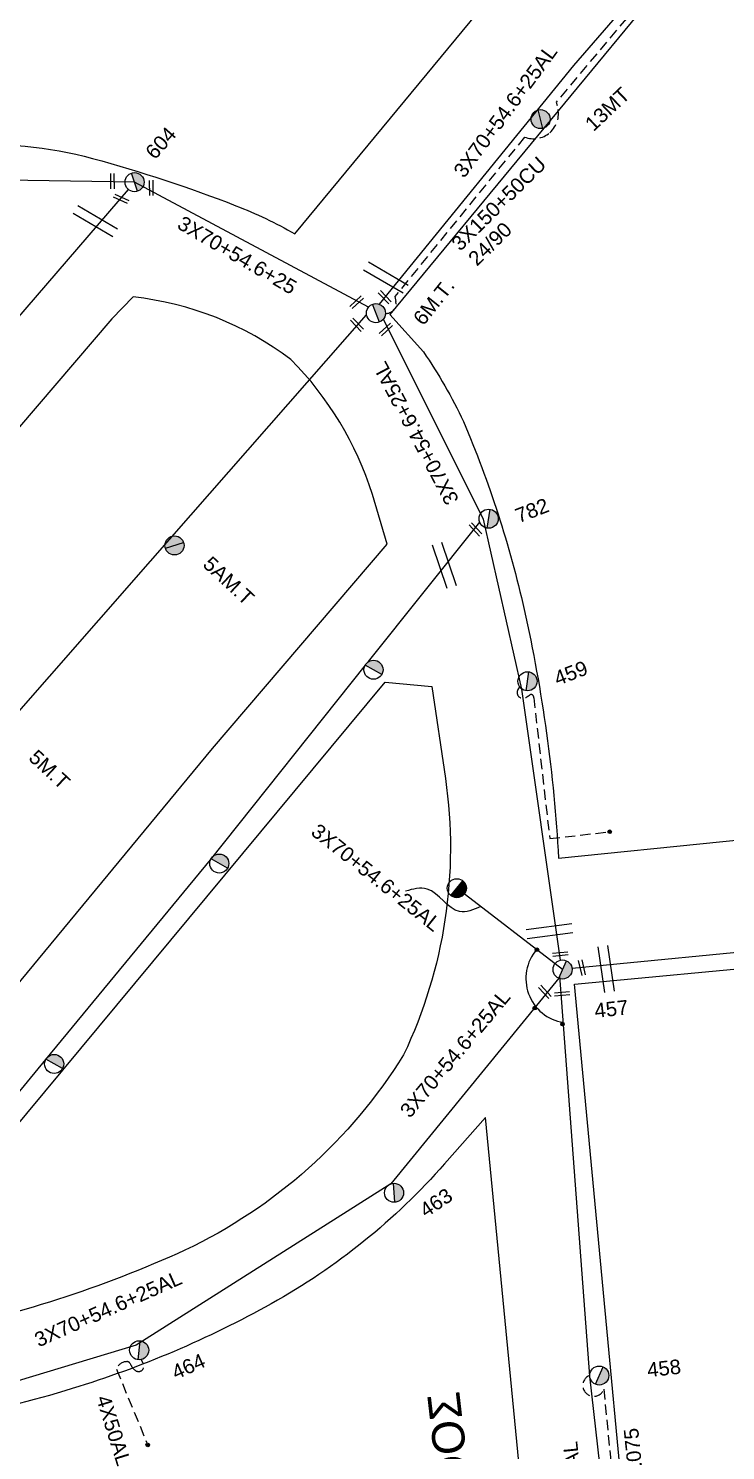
# Model space of a CAD drawing. Header units: millimetres. Extents: x 918 to 3138, y 719 to 1759.
# Drawn here: x 1380.7 to 1466.9, y 895.1 to 1071.1 of the extents above; entities that cross this region are included whole.
import ezdxf

# ---------------------------------------------------------------- set-up
doc = ezdxf.new("R2010")
doc.units = ezdxf.units.MM
doc.header["$LTSCALE"] = 0.5
doc.linetypes.add('DASHED', pattern=[19.05, 12.7, -6.35])
for name, color, linetype in [('Άγνωστα', 7, 'Continuous'), ('Επιγραφές - Σχήματα', 7, 'Continuous'), ('Καλώδια ΧΤ   3x150+50CU', 7, 'DASHED'), ('Μηχανική τομή', 7, 'Continuous'), ('Στύλος Ξύλινος', 7, 'Continuous'), ('Στύλος Ξύλινος @ 1', 7, 'Continuous'), ('Στύλος ΦΜ', 7, 'Continuous'), ('Στύλος ΦΜ @ 1', 7, 'Continuous'), ('Συνδέσεις', 7, 'Continuous'), ('Συνεστραμμένα ΧΤ   3x70+54.6+25 AL', 7, 'SYN_LINE'), ('Τομή', 7, 'Continuous'), ('Υπόβαθρο ΔΕΗ', 7, 'Continuous'), ('Υπόγεια καλώδια Παροχών ΧΤ   .075', 7, 'DASHED'), ('Υπόγεια καλώδια Παροχών ΧΤ   4x50AL', 7, 'DASHED')]:
    doc.layers.add(name, color=color, linetype=linetype)
doc.styles.add('arial', font='ARIAL.TTF')
doc.styles.get("Standard").update_dxf_attribs({"font": 'ARIAL.TTF'})
doc.linetypes.add('SYN_LINE', pattern='A,0.5,-0.0001,["/\\/\\/\\/",Standard,S=0.1,R=0,X=0,Y=-0.05],-0.25', length=0.7501)

# ---------------------------------------------------------------- blocks, each defined once
blk = doc.blocks.new('ΜΗΧΑΝΙΚΗ ΤΟΜΗ')
at = {"layer": 'Μηχανική τομή', "ltscale": 40}
for p, q in [((-1.89, 0.78), (1.89, 0.78)), ((1.89, 0), (-1.89, 0))]:
    blk.add_line(p, q, dxfattribs=at)
blk = doc.blocks.new('ΥΠΑΡΧΩΝ ΤΣΙΜΕΝΤΕΝΙΟΣ ΣΤΥΛΟΣ')
at = {"layer": 'Στύλος ΦΜ'}
blk.add_hatch(color=7, dxfattribs=at).paths.add_polyline_path([(-1.29, -2.28, 0.574793), (2.62, 0, 0.268822), (1.3, 2.27)])
at = {"layer": 'Στύλος ΦΜ', "color": 7}
blk.add_line((-1.29, -2.28), (1.3, 2.27), dxfattribs=at)
blk.add_circle((0, 0), 2.62, dxfattribs=at)
at = {"layer": 'Στύλος ΦΜ', "flags": 4}
for tag, p in [('ΑΡΙΘΜΟΣ', (-4.68, 8.05)), ('ΤΥΠΟΣ', (-4.91, 3.03))]:
    blk.add_attdef(tag, p, '', height=4, dxfattribs=at)
blk = doc.blocks.new('ΤΟΜΗ')
at = {"layer": 'Τομή', "ltscale": 40}
for p, q in [((-5.68, 0), (5.68, 0)), ((5.68, -2.33), (-5.68, -2.33))]:
    blk.add_line(p, q, dxfattribs=at)
blk = doc.blocks.new('ΥΠΑΡΧΩΝ ΞΥΛΙΝΟΣ ΣΤΥΛΟΣ')
at = {"layer": 'Στύλος Ξύλινος'}
h = blk.add_hatch(color=7, dxfattribs=at)
h.paths.add_polyline_path([(-2.62, 0, 0.270008), (-1.29, -2.28), (1.3, 2.27, 0.576266)])
h.paths.add_polyline_path([(-1.29, -2.28, 0.574793), (2.62, 0, 0.268822), (1.3, 2.27)])
at = {"layer": 'Στύλος Ξύλινος', "color": 7}
blk.add_line((-1.29, -2.28), (1.3, 2.27), dxfattribs=at)
blk.add_circle((0, 0), 2.62, dxfattribs=at)
at = {"layer": 'Στύλος Ξύλινος', "flags": 4}
for tag, p in [('ΑΡΙΘΜΟΣ', (-4.91, 8.6)), ('ΤΥΠΟΣ', (-4.85, 3.39))]:
    blk.add_attdef(tag, p, '', height=4, dxfattribs=at)
blk = doc.blocks.new('_ΣΥΝΔΕΣΗ')
at = {"layer": 'Συνδέσεις', "linetype": 'SYN_LINE', "ltscale": 40}
blk.add_hatch(color=256, dxfattribs=at).paths.add_polyline_path([(0.5, -0.01, 1), (-0.5, -0.01, 1)])
at = {"layer": 'Συνδέσεις'}
blk.add_circle((0, -0.01), 0.5, dxfattribs=at)

msp = doc.modelspace()

# ---------------------------------------------------------------- linework, layer by layer
at = {"layer": 'Άγνωστα', "color": 30, "linetype": 'DASHED', "ltscale": 0.2}
msp.add_lwpolyline([(1441.42, 989.64), (1441.21, 989.31, 0.75489), (1442.14, 988.29, 0.037288), (1442.67, 988.61, -0.686723), (1443.16, 988.28), (1445.14, 970.85), (1452.56, 971.69)], format="xyb", dxfattribs=at)
at = {"layer": 'Επιγραφές - Σχήματα', "color": 7, "linetype": 'Continuous', "ltscale": 0.2}
msp.add_arc((1447.7, 953.53), 5.51, 139.2393, 260.9815, dxfattribs=at)
msp.add_spline([(1436.61, 962.43), (1433.99, 961.82), (1429.97, 964.61), (1427.31, 964.35)], degree=3, dxfattribs=at)
at = {"layer": 'Καλώδια ΧΤ   3x150+50CU', "color": 30, "ltscale": 0.2}
msp.add_lwpolyline([(1437.82, 1118.83), (1437.78, 1118.01, 0.242972), (1438.76, 1115.81, 0.280953), (1446.78, 1114.77), (1459.37, 1108.33), (1475.33, 1096.49), (1463.76, 1082.13), (1463.76, 1081.81, -0.501884), (1461.49, 1080.18), (1460.75, 1079.63), (1445.92, 1061.95), (1446.05, 1061.57, -0.3073), (1445.14, 1058.19, -0.278062), (1442.03, 1057.65), (1425.98, 1037.91), (1426.11, 1037.31, -0.490057), (1424.83, 1035.83, -80.209028)], format="xyb", dxfattribs=at)
at = {"layer": 'Συνεστραμμένα ΧΤ   3x70+54.6+25 AL', "color": 85, "ltscale": 20}
msp.add_line((1446.74, 954.65), (1433.65, 964.71), dxfattribs=at)
at = {"layer": 'Συνεστραμμένα ΧΤ   3x70+54.6+25 AL', "color": 27, "ltscale": 20}
msp.add_lwpolyline([(1424.1, 1036.96), (1448.13, 1066.51), (1461.09, 1081.5)], dxfattribs=at)
at = {"layer": 'Συνεστραμμένα ΧΤ   3x70+54.6+25 AL', "color": 2, "ltscale": 20}
for points in [[(1393.8, 1052.07), (1354.12, 1052.7)], [(1422.73, 1036.6), (1393.8, 1052.07)], [(1376.86, 983.62), (1395.76, 1005.18), (1422.49, 1035.66)], [(1643.77, 975.51), (1606.3, 971.11), (1587.13, 968.64), (1561.96, 965.94), (1527.22, 961.9), (1509.15, 960.41), (1475.1, 957.42), (1447.9, 954.79)]]:
    msp.add_lwpolyline(points, dxfattribs=at)
at = {"layer": 'Συνεστραμμένα ΧΤ   3x70+54.6+25 AL', "color": 133, "ltscale": 20}
msp.add_lwpolyline([(1338.32, 987.59), (1393.03, 1051.18)], dxfattribs=at)
at = {"layer": 'Συνεστραμμένα ΧΤ   3x70+54.6+25 AL', "color": 30, "ltscale": 20}
msp.add_lwpolyline([(1446.46, 955.8), (1441.7, 989.35), (1436.94, 1010.37), (1430, 1024.29), (1424.58, 1035.13)], dxfattribs=at)
at = {"layer": 'Συνεστραμμένα ΧΤ   3x70+54.6+25 AL', "color": 1, "linetype": 'SYN_LINE', "ltscale": 20}
for points in [[(1422.73, 992.74), (1436.49, 1010.01)], [(1304.38, 848.93), (1330.41, 880.35), (1362.95, 919.33), (1382.83, 943.53), (1403.19, 968.21), (1422.37, 992.29)]]:
    msp.add_lwpolyline(points, dxfattribs=at)
at = {"layer": 'Συνεστραμμένα ΧΤ   3x70+54.6+25 AL', "color": 85, "ltscale": 20}
for points in [[(1456.91, 847.9), (1453.82, 871.56), (1450.1, 904.32), (1446.4, 953.87)], [(1446.27, 953.57), (1425.48, 928.12), (1393.98, 908.16), (1370.09, 900.95)]]:
    msp.add_lwpolyline(points, dxfattribs=at)
at = {"layer": 'Υπόβαθρο ΔΕΗ'}
for points in [[(1413.61, 1045.69), (1450.66, 1090.56), (1442.92, 1095.37), (1430.6, 1101.38), (1417.91, 1106.87, 0.058429), (1398.75, 1112.61, 0.033432), (1384.25, 1114.17, 0.006262), (1365.81, 1114.69), (1337.06, 1112.32), (1298.86, 1108.77), (1300.83, 1076.09), (1302.55, 1052.79), (1326.88, 1053.83), (1330.55, 1054.31), (1334.89, 1054.38), (1341.37, 1055.02, -0.028944), (1351.19, 1055.41, 0.015825), (1356.14, 1055.48, 0.01012), (1371.77, 1056.52, -0.088407), (1388.61, 1055, -0.026139), (1406.32, 1049.16, -0.03634), (1413.61, 1045.69, 0.263958)], [(1446.23, 968.42), (1466.57, 970.49), (1490.97, 972.96), (1507.45, 974.65), (1505.56, 991.77, 0.029512), (1496.11, 1030.52, 0.085035), (1465.43, 1076.97, 0.032287), (1461.91, 1079.97), (1425.36, 1035.7), (1429.52, 1031.07, -0.040166), (1434.47, 1022.46, -0.045126), (1441.99, 999.2, -0.041323), (1446.23, 968.42, 6.741713)], [(1390.97, 1035.18), (1328.74, 962.37), (1316.49, 947.78, 0.346679), (1316.24, 939.62), (1324.92, 930.14), (1331.43, 924.29), (1341.32, 917.58), (1343.06, 916.71, 0.333152), (1350.31, 918), (1368.98, 940.3), (1403.42, 981.98), (1425.05, 1007.26), (1423.22, 1013.43, 0.118604), (1413.14, 1030.13, 0.134875), (1393.64, 1037.87), (1390.97, 1035.18)], [(1365.07, 918.3), (1424.81, 990.2), (1430.58, 989.68), (1432.24, 978.28, -0.148178), (1427.07, 944.09, -0.144566), (1400.03, 919.92, -0.058804), (1367.92, 909.59), (1365.07, 918.3)], [(1445.77, 847.61), (1437.18, 936.34), (1432.14, 930.6, -0.08568), (1410.7, 913.29, -0.05259), (1386.1, 902.79, -0.028145), (1370.92, 899.05, -0.076834), (1357.54, 898.61, -0.004272), (1349.18, 899.7), (1312.43, 854.83), (1333.77, 850.73), (1353.42, 847.9), (1386.8, 845.47), (1408.4, 844.83), (1423.25, 845.32), (1436.76, 846.02), (1445.81, 847.27), (1445.77, 847.61)]]:
    msp.add_lwpolyline(points, format="xyb", dxfattribs=at)
msp.add_lwpolyline([(1448.2, 952.84), (1474.48, 955.31), (1501.15, 957.82), (1508.72, 958.68), (1512.03, 929.49), (1519.37, 854.6), (1519.47, 852.87), (1510.68, 852.06), (1509.31, 853.13), (1457.98, 848.81), (1448.2, 952.84)], dxfattribs=at)
at = {"layer": 'Υπόγεια καλώδια Παροχών ΧΤ   .075', "color": 85, "ltscale": 0.2}
msp.add_lwpolyline([(1450.09, 904.43, 1.545326), (1451.83, 902.71), (1453.04, 890.39)], format="xyb", dxfattribs=at)
msp.add_lwpolyline([(1450.1, 904.43), (1450.09, 904.43)], dxfattribs=at)
at = {"layer": 'Υπόγεια καλώδια Παροχών ΧΤ   4x50AL', "color": 85, "ltscale": 0.2}
msp.add_lwpolyline([(1394.62, 906.39), (1394.88, 905.85, -0.805831), (1393.86, 905.06, -0.113936), (1393.25, 905.88, 0.299157), (1392.85, 906.13, 0.326023), (1391.57, 905.18), (1395.43, 895.81)], format="xyb", dxfattribs=at)

# ---------------------------------------------------------------- block references
at = {"layer": 'Μηχανική τομή'}
for p, xscale, yscale, zscale, rotation in [((1390.87, 1052.2), 0.4999999999999997, 0.4999999999999997, 0.4999999999999997, 270.577947933592), ((1395.67, 1051.35), 0.4999999999999997, 0.4999999999999997, 0.4999999999999997, 270.577947933592), ((1392.07, 1049.83), 0.4999999999999997, 0.4999999999999997, 0.4999999999999997, 335.1559766085775), ((1424.87, 1037.97), 0.4999999999999993, 0.4999999999999993, 0.4999999999999993, 132.9464639555496), ((1421.4, 1037.06), 0.4999999999999996, 0.4999999999999996, 0.4999999999999996, 42.76191703139985), ((1421.45, 1034.56), 0.4999999999999993, 0.4999999999999993, 0.4999999999999993, 132.9464639555496), ((1425.02, 1033.71), 0.4999999999999996, 0.4999999999999996, 0.4999999999999996, 42.76191703139985), ((1436.11, 1009.23), 0.4999999999999993, 0.4999999999999993, 0.4999999999999993, 132.9464639555496), ((1446.47, 956.36), 0.4999999999999995, 0.4999999999999995, 0.4999999999999995, 5.158736128121816), ((1449.32, 954.92), 0.4999999999999994, 0.4999999999999994, 0.4999999999999994, 103.7374015777385), ((1444.67, 952), 0.4999999999999993, 0.4999999999999993, 0.4999999999999993, 132.9464639555496), ((1446.69, 951.45), 0.4999999999999995, 0.4999999999999995, 0.4999999999999995, 5.158736128121816)]:
    msp.add_blockref('ΜΗΧΑΝΙΚΗ ΤΟΜΗ', p, dxfattribs=dict(at, xscale=xscale, yscale=yscale, zscale=zscale, rotation=rotation))
at = {"layer": 'Στύλος Ξύλινος @ 1', "ltscale": 40}
ref = msp.add_blockref('ΥΠΑΡΧΩΝ ΞΥΛΙΝΟΣ ΣΤΥΛΟΣ', (1444.01, 1059.87), dxfattribs=dict(at, xscale=0.4499999999998162, yscale=0.4499999999998162, zscale=0.4499999999998162, rotation=43.47531673525719))
ref.add_attrib('ΤΥΠΟΣ', '13MT', (1450.55, 1058.25), dxfattribs={"layer": 'Στύλος Ξύλινος', "height": 1.8, "rotation": 43.4753, "flags": 4})
ref = msp.add_blockref('ΥΠΑΡΧΩΝ ΞΥΛΙΝΟΣ ΣΤΥΛΟΣ', (1398.74, 1007.12), dxfattribs=dict(at, xscale=0.4499999999998181, yscale=0.4499999999998181, zscale=0.4499999999998181, rotation=316.9716539023241))
ref.add_attrib('ΤΥΠΟΣ', '5AM.T', (1402.12, 1004.62), dxfattribs={"layer": 'Στύλος Ξύλινος', "height": 1.8, "rotation": 316.9717, "flags": 4})
ref = msp.add_blockref('ΥΠΑΡΧΩΝ ΞΥΛΙΝΟΣ ΣΤΥΛΟΣ', (1377.2, 983.19), dxfattribs=dict(at, xscale=0.449999999999818, yscale=0.449999999999818, zscale=0.449999999999818, rotation=316.9716539023241))
ref.add_attrib('ΤΥΠΟΣ', '5M.T', (1380.57, 980.69), dxfattribs={"layer": 'Στύλος Ξύλινος', "height": 1.8, "rotation": 316.9717, "flags": 4})
at = {"layer": 'Στύλος ΦΜ @ 1', "ltscale": 40}
ref = msp.add_blockref('ΥΠΑΡΧΩΝ ΤΣΙΜΕΝΤΕΝΙΟΣ ΣΤΥΛΟΣ', (1393.8, 1052.07), dxfattribs=dict(at, xscale=0.449999999999818, yscale=0.449999999999818, zscale=0.449999999999818, rotation=48.43029161376137))
ref.add_attrib('ΤΥΠΟΣ', '604', (1396.32, 1054.76), dxfattribs={"layer": 'Στύλος ΦΜ', "height": 1.8, "rotation": 48.4303, "flags": 4})
ref = msp.add_blockref('ΥΠΑΡΧΩΝ ΤΣΙΜΕΝΤΕΝΙΟΣ ΣΤΥΛΟΣ', (1423.65, 1035.86), dxfattribs=dict(at, xscale=0.449999999999818, yscale=0.449999999999818, zscale=0.449999999999818, rotation=51.45077400007288))
ref.add_attrib('ΤΥΠΟΣ', '6M.T.', (1429.51, 1034.21), dxfattribs={"layer": 'Στύλος ΦΜ', "height": 1.8, "rotation": 51.4508, "flags": 4})
ref = msp.add_blockref('ΥΠΑΡΧΩΝ ΤΣΙΜΕΝΤΕΝΙΟΣ ΣΤΥΛΟΣ', (1437.59, 1010.43), dxfattribs=dict(at, xscale=0.449999999999818, yscale=0.449999999999818, zscale=0.449999999999818, rotation=21.01270797918616))
ref.add_attrib('ΤΥΠΟΣ', '782', (1441.31, 1009.86), dxfattribs={"layer": 'Στύλος ΦΜ', "height": 1.8, "rotation": 21.0127, "flags": 4})
at = {"layer": 'Στύλος ΦΜ @ 1', "ltscale": 40, "xscale": 0.449999999999818, "yscale": 0.449999999999818, "zscale": 0.449999999999818}
for p, rotation in [((1423.35, 991.74), 90.57296713480032), ((1404.28, 967.76), 90.57296713480032), ((1433.65, 964.71), 351.0926500797684), ((1383.86, 942.96), 90.57296713480032)]:
    msp.add_blockref('ΥΠΑΡΧΩΝ ΤΣΙΜΕΝΤΕΝΙΟΣ ΣΤΥΛΟΣ', p, dxfattribs=dict(at, rotation=rotation))
at = {"layer": 'Στύλος ΦΜ @ 1', "ltscale": 40}
ref = msp.add_blockref('ΥΠΑΡΧΩΝ ΤΣΙΜΕΝΤΕΝΙΟΣ ΣΤΥΛΟΣ', (1442.39, 990.31), dxfattribs=dict(at, xscale=0.449999999999818, yscale=0.449999999999818, zscale=0.449999999999818, rotation=21.01270797918616))
ref.add_attrib('ΤΥΠΟΣ', '459', (1446.11, 989.74), dxfattribs={"layer": 'Στύλος ΦΜ', "height": 1.8, "rotation": 21.0127, "flags": 4})
ref = msp.add_blockref('ΥΠΑΡΧΩΝ ΤΣΙΜΕΝΤΕΝΙΟΣ ΣΤΥΛΟΣ', (1446.73, 954.65), dxfattribs=dict(at, xscale=0.449999999999818, yscale=0.449999999999818, zscale=0.449999999999818, rotation=6.449163497314141))
ref.add_attrib('ΤΥΠΟΣ', '457', (1450.78, 948.65), dxfattribs={"layer": 'Στύλος ΦΜ', "height": 1.8, "rotation": 6.4492, "flags": 4})
ref = msp.add_blockref('ΥΠΑΡΧΩΝ ΤΣΙΜΕΝΤΕΝΙΟΣ ΣΤΥΛΟΣ', (1425.89, 927.02), dxfattribs=dict(at, xscale=0.449999999999818, yscale=0.449999999999818, zscale=0.449999999999818, rotation=33.84912863288199))
ref.add_attrib('ΤΥΠΟΣ', '463', (1429.84, 923.89), dxfattribs={"layer": 'Στύλος ΦΜ', "height": 1.8, "rotation": 33.8491, "flags": 4})
ref = msp.add_blockref('ΥΠΑΡΧΩΝ ΤΣΙΜΕΝΤΕΝΙΟΣ ΣΤΥΛΟΣ', (1394.37, 907.54), dxfattribs=dict(at, xscale=0.449999999999818, yscale=0.449999999999818, zscale=0.449999999999818, rotation=24.05719950834141))
ref.add_attrib('ΤΥΠΟΣ', '464', (1398.91, 903.87), dxfattribs={"layer": 'Στύλος ΦΜ', "height": 1.8, "rotation": 24.0572, "flags": 4})
ref = msp.add_blockref('ΥΠΑΡΧΩΝ ΤΣΙΜΕΝΤΕΝΙΟΣ ΣΤΥΛΟΣ', (1451.27, 904.41), dxfattribs=dict(at, xscale=0.449999999999818, yscale=0.449999999999818, zscale=0.449999999999818, rotation=6.449163497314141))
ref.add_attrib('ΤΥΠΟΣ', '458', (1457.29, 904.19), dxfattribs={"layer": 'Στύλος ΦΜ', "height": 1.8, "rotation": 6.4492, "flags": 4})
at = {"layer": 'Συνδέσεις', "xscale": 0.4500000000000455, "yscale": 0.4500000000000455, "zscale": 0.4500000000000455}
for p in [(1452.56, 971.7), (1443.56, 957.1), (1443.29, 949.88), (1446.72, 947.9), (1395.43, 895.82)]:
    msp.add_blockref('_ΣΥΝΔΕΣΗ', p, dxfattribs=at)
at = {"layer": 'Τομή', "xscale": 0.4999999999999998, "yscale": 0.4999999999999998, "zscale": 0.4999999999999998}
for p, rotation in [((1389.24, 1047.74), 329.5571920305813), ((1425.17, 1040.76), 329.5571920305813), ((1432.67, 1004.84), 288.5426134320339), ((1445.04, 959.97), 7.340174174060672), ((1452.7, 954.79), 278.1323438962213)]:
    msp.add_blockref('ΤΟΜΗ', p, dxfattribs=dict(at, rotation=rotation))

# ---------------------------------------------------------------- texts
at = {"layer": 'Άγνωστα', "ltscale": 40, "insert": (1434.88, 1042.87), "char_height": 1.8, "width": 17.1868, "attachment_point": 1, "rotation": 44.6358, "style": 'arial'}
msp.add_mtext('24/90', dxfattribs=at)
at = {"layer": 'Επιγραφές - Σχήματα', "insert": (1433.61, 870.61), "char_height": 4, "width": 15.1545, "attachment_point": 1, "rotation": 96.5959}
msp.add_mtext('ΠΑΡΝΗΘΟΣ', dxfattribs=at)
at = {"layer": 'Καλώδια ΧΤ   3x150+50CU', "ltscale": 0.2, "insert": (1432.81, 1044.73), "char_height": 1.8, "width": 17.1868, "attachment_point": 1, "rotation": 44.6358, "style": 'arial'}
msp.add_mtext('3X150+50CU', dxfattribs=at)
at = {"layer": 'Συνεστραμμένα ΧΤ   3x70+54.6+25 AL', "ltscale": 20, "char_height": 1.8, "width": 17.1868, "attachment_point": 1, "style": 'arial'}
for insert, rotation in [((1433.11, 1053.54), 53.5311), ((1432.37, 1011.92), 117.883), ((1448.65, 876.68), 95.5761)]:
    msp.add_mtext('3X70+54.6+25AL', dxfattribs=dict(at, insert=insert, rotation=rotation))
at = {"layer": 'Συνεστραμμένα ΧΤ   3x70+54.6+25 AL', "ltscale": 40, "char_height": 1.8, "width": 17.1868, "attachment_point": 1, "style": 'arial'}
for s, insert, rotation in [('3X70+54.6+25', (1399.84, 1048), 329.5716), ('3X70+54.6+25AL', (1416.6, 972.84), 321.4404), ('3X70+54.6+25AL', (1426.47, 937.31), 50.1153), ('3X70+54.6+25AL', (1381.21, 909.53), 23.9204)]:
    msp.add_mtext(s, dxfattribs=dict(at, insert=insert, rotation=rotation))
at = {"layer": 'Υπόγεια καλώδια Παροχών ΧΤ   .075', "ltscale": 40, "insert": (1454.77, 892.94), "char_height": 1.8, "width": 17.1868, "attachment_point": 1, "rotation": 95.8093, "style": 'arial'}
msp.add_mtext('.075', dxfattribs=at)
at = {"layer": 'Υπόγεια καλώδια Παροχών ΧΤ   4x50AL', "ltscale": 0.2, "insert": (1390.75, 902.16), "char_height": 1.8, "width": 17.1868, "attachment_point": 1, "rotation": 287.2683, "style": 'arial'}
msp.add_mtext('4X50AL', dxfattribs=at)

doc.saveas('drawing.dxf')
